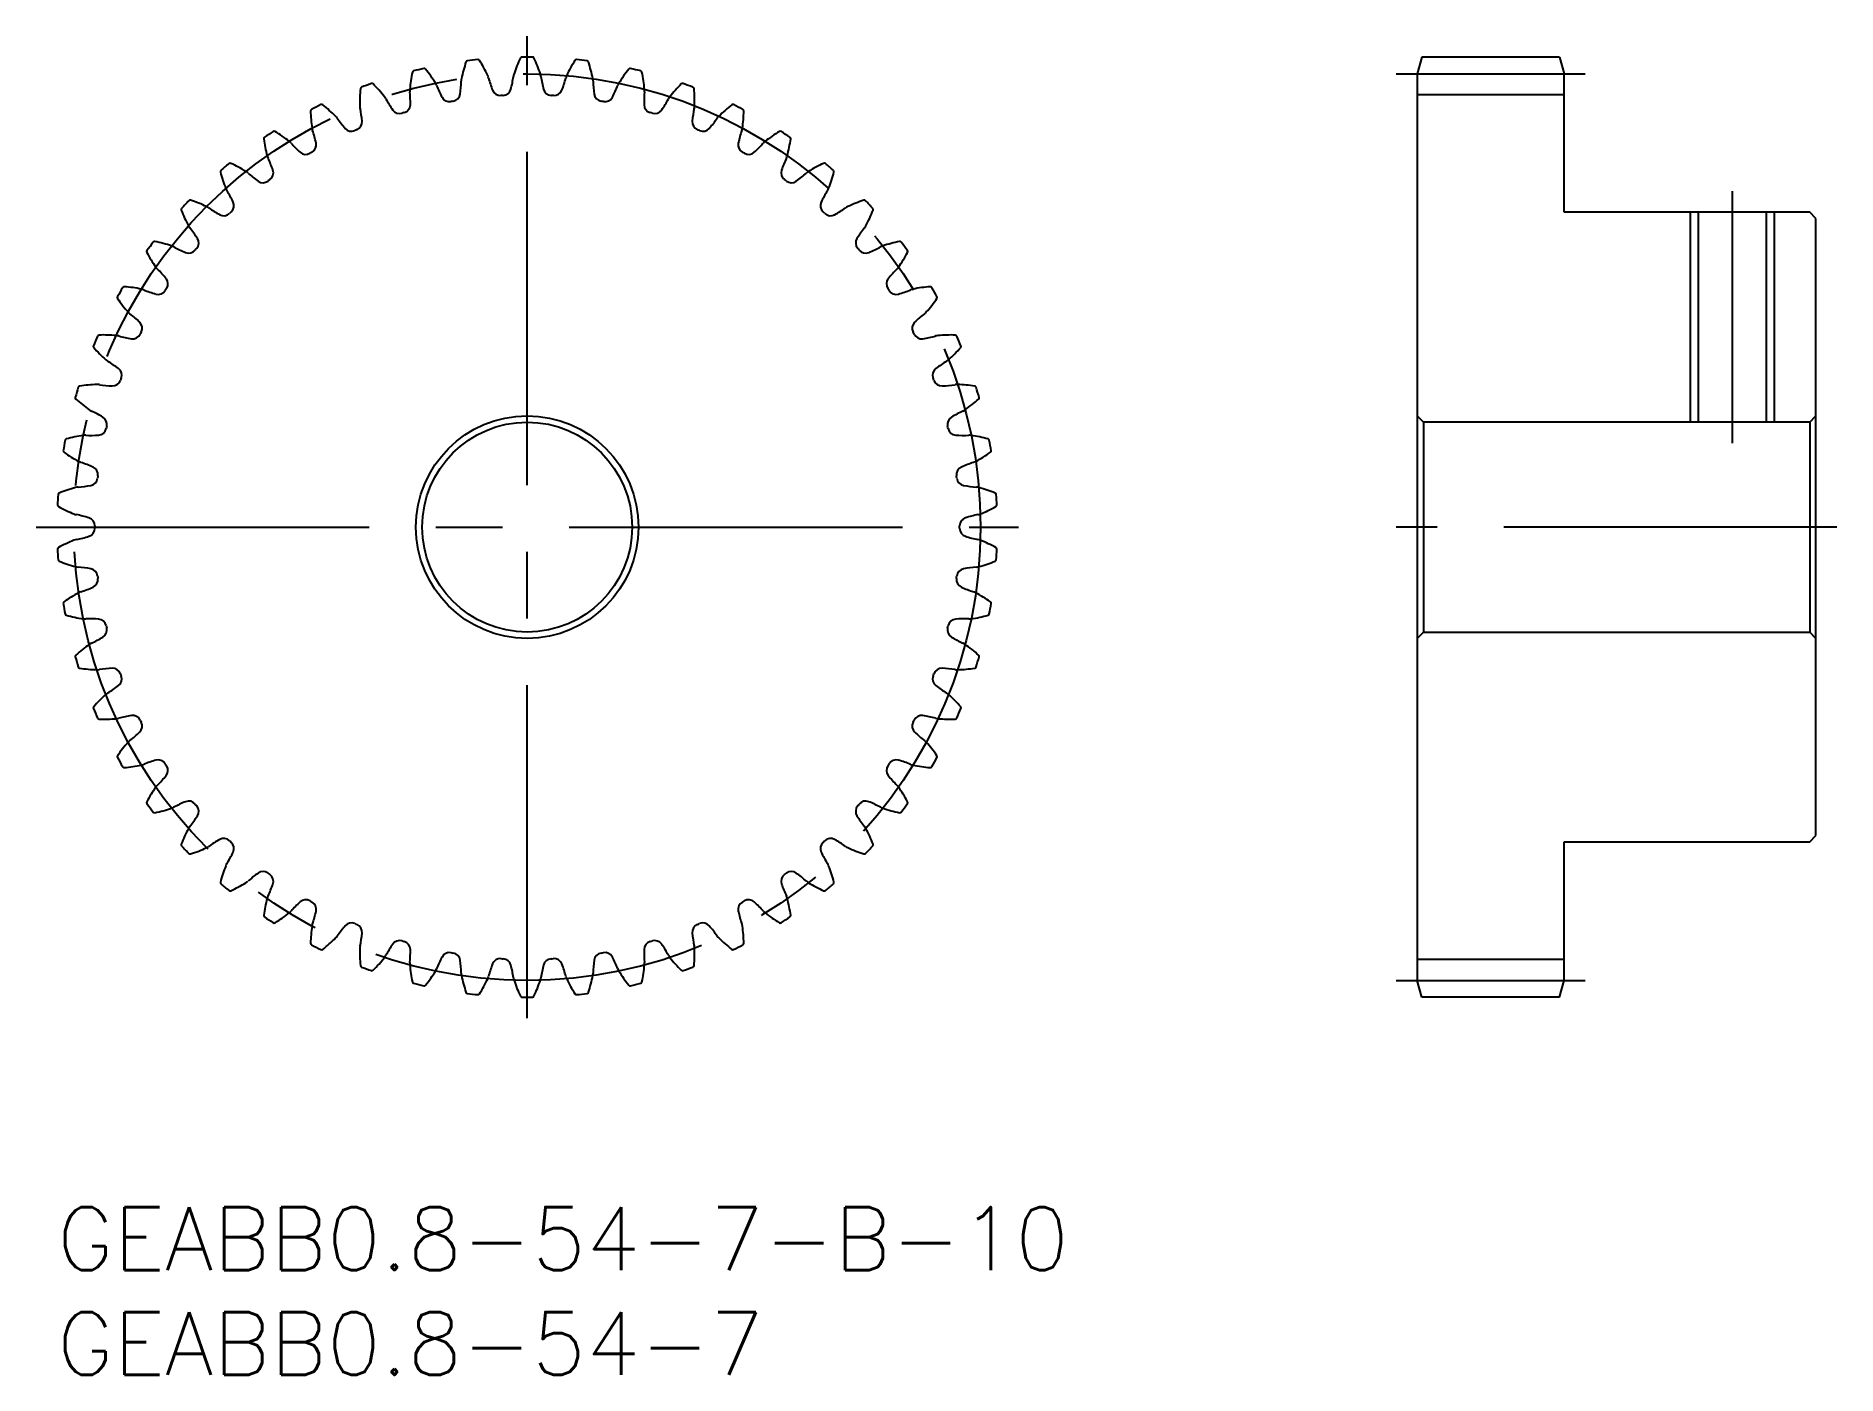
# Model space of a CAD drawing. Extents: x -1 to 84.8, y -8 to 55.8.
import ezdxf

# ---------------------------------------------------------------- set-up
doc = ezdxf.new("R2010")
doc.units = 0
doc.header["$LTSCALE"] = 0.5
doc.linetypes.add('CENTER', pattern=[50.8, 31.75, -6.35, 6.35, -6.35])
for name, color, linetype in [('MSM_CENTER', 1, 'CENTER'), ('MSM_CONTINUOUS', 7, 'CONTINUOUS'), ('MSM_NARROW', 5, 'CONTINUOUS'), ('MSM_PART_NUMBER', 7, 'CONTINUOUS')]:
    doc.layers.add(name, color=color, linetype=linetype)
doc.styles.get("Standard").update_dxf_attribs({"font": 'txt.shx', "height": 3, "bigfont": 'bigfont.shx'})

# ---------------------------------------------------------------- blocks, each defined once
blk = doc.blocks.new('*U2')
at = {"layer": 'MSM_PART_NUMBER'}
blk.add_text('GEABB0.8-54-7-B-10', height=3, dxfattribs=at).set_placement((0, -3))
blk = doc.blocks.new('*U3')
at = {"layer": 'MSM_PART_NUMBER'}
blk.add_text('GEABB0.8-54-7', height=3, dxfattribs=at).set_placement((0, -8))

msp = doc.modelspace()

# ---------------------------------------------------------------- linework, layer by layer
at = {"layer": 'MSM_CENTER'}
for p, q in [((22.4, 9), (22.4, 55.8)), ((63.8, 54), (72.8, 54)), ((79.8, 48.4), (79.8, 36.4)), ((-1, 32.4), (45.8, 32.4)), ((84.8, 32.4), (63.8, 32.4)), ((63.8, 10.8), (72.8, 10.8))]:
    msp.add_line(p, q, dxfattribs=at)
msp.add_circle((22.4, 32.4), 21.6, dxfattribs=at)
at = {"layer": 'MSM_CONTINUOUS'}
for p, q in [((65.014, 54.8), (64.8, 54)), ((71.586, 54.8), (65.014, 54.8)), ((71.586, 54.8), (71.8, 54)), ((64.8, 54), (64.8, 10.8)), ((71.8, 47.4), (71.8, 54)), ((71.8, 53), (64.8, 53)), ((83.5, 47.4), (71.8, 47.4)), ((78.179, 47.4), (78.179, 37.4)), ((81.421, 47.4), (81.421, 37.4)), ((83.8, 47.1), (83.5, 47.4)), ((83.8, 17.7), (83.8, 47.1)), ((64.8, 37.7), (65.1, 37.4)), ((65.1, 37.4), (65.1, 27.4)), ((83.5, 37.4), (65.1, 37.4)), ((83.5, 37.4), (83.8, 37.7)), ((83.5, 37.4), (83.5, 27.4)), ((65.1, 27.4), (64.8, 27.1)), ((65.1, 27.4), (83.5, 27.4)), ((83.8, 27.1), (83.5, 27.4)), ((71.8, 10.8), (71.8, 17.4)), ((71.8, 17.4), (83.5, 17.4)), ((83.5, 17.4), (83.8, 17.7)), ((71.8, 11.8), (64.8, 11.8)), ((65.014, 10), (64.8, 10.8)), ((71.586, 10), (71.8, 10.8)), ((71.586, 10), (65.014, 10))]:
    msp.add_line(p, q, dxfattribs=at)
for radius in [5.3, 5]:
    msp.add_circle((22.4, 32.4), radius, dxfattribs=at)
for centre, radius, start, end in [((23.534, 52.676), 6.75, 168.02927, 175), ((17.009, 54.059), 0.08, 103.97734, 168.0293), ((22.4, 32.4), 22.4, 102.68933, 103.97734), ((17.497, 54.175), 0.08, 38.6374, 102.68932), ((12.287, 50.01), 6.75, 31.66667, 38.6374), ((25.88, 52.407), 6.75, 161.3626, 168.33333), ((19.56, 54.539), 0.08, 97.31067, 161.36264), ((22.4, 32.4), 22.4, 96.02266, 97.31067), ((20.058, 54.597), 0.08, 31.97082, 96.02268), ((14.4, 51.065), 6.75, 25, 31.97074), ((28.179, 51.868), 6.75, 154.69593, 161.66667), ((22.149, 54.719), 0.08, 90.644, 154.69597), ((22.4, 32.4), 22.4, 89.356, 90.644), ((22.651, 54.719), 0.08, 25.30407, 89.35599), ((16.621, 51.868), 6.75, 18.33333, 25.30407), ((30.4, 51.065), 6.75, 148.02927, 155), ((24.742, 54.597), 0.08, 83.97734, 148.02932), ((22.4, 32.4), 22.4, 82.68933, 83.97734), ((25.24, 54.539), 0.08, 18.6374, 82.68927), ((18.92, 52.407), 6.75, 11.66667, 18.6374), ((32.513, 50.01), 6.75, 141.3626, 148.33333), ((27.303, 54.175), 0.08, 77.31067, 141.36265), ((22.4, 32.4), 22.4, 76.02266, 77.31067), ((27.791, 54.059), 0.08, 11.97073, 76.02261), ((21.266, 52.676), 6.75, 5, 11.97073), ((21.172, 52.67), 6.75, 174.69593, 181.66667), ((14.531, 53.287), 0.08, 110.644, 174.69597), ((22.4, 32.4), 22.4, 109.356, 110.644), ((15.002, 53.458), 0.08, 45.30407, 109.35599), ((10.311, 48.717), 6.75, 38.33333, 45.30407), ((17.469, 53.206), 0.662, 175, 185.4486), ((17.469, 53.206), 0.662, 21.21807, 31.66667), ((23.117, 55.406), 5.4, 201.28522, 207.84349), ((13.857, 53.773), 5.4, 352.15651, 358.71478), ((19.918, 53.638), 0.662, 168.33333, 178.78193), ((19.918, 53.638), 0.662, 14.5514, 25), ((25.783, 55.167), 5.4, 194.61855, 201.17683), ((21.121, 53.361), 0.4, 201.17683, 273.4916), ((21.237, 53.368), 0.4, 273.17506, 345.48984), ((16.396, 54.621), 5.4, 345.48984, 352.04811), ((22.4, 53.783), 0.662, 161.66667, 172.11527), ((22.4, 53.783), 0.662, 7.88473, 18.33333), ((28.404, 54.621), 5.4, 187.95189, 194.51016), ((23.563, 53.368), 0.4, 194.51016, 266.82494), ((23.679, 53.361), 0.4, 266.5084, 338.82317), ((19.017, 55.167), 5.4, 338.82317, 345.38145), ((24.882, 53.638), 0.662, 155, 165.4486), ((24.882, 53.638), 0.662, 1.21807, 11.66668), ((30.943, 53.773), 5.4, 181.28522, 187.84349), ((21.683, 55.406), 5.4, 332.15651, 338.71478), ((27.331, 53.206), 0.662, 148.33333, 158.78193), ((27.331, 53.206), 0.662, 354.5514, 5.00001), ((34.489, 48.717), 6.75, 134.69593, 141.66667), ((29.798, 53.458), 0.08, 70.644, 134.69598), ((22.4, 32.4), 22.4, 69.356, 70.644), ((30.269, 53.287), 0.08, 5.30398, 69.35594), ((23.628, 52.67), 6.75, 358.33333, 5.30407), ((22.4, 32.4), 22.4, 116.02266, 117.31067), ((12.608, 52.457), 0.08, 51.97073, 116.02265), ((8.498, 47.203), 6.75, 45, 51.97073), ((15.087, 52.493), 0.662, 181.66667, 192.11527), ((9.159, 51.227), 5.4, 5.48984, 12.04811), ((15.087, 52.493), 0.662, 27.88473, 38.33333), ((20.442, 55.334), 5.4, 207.95189, 214.51016), ((16.433, 52.534), 0.4, 286.5084, 358.82317), ((11.434, 52.637), 5.4, 358.82317, 5.38145), ((18.696, 53.071), 0.4, 207.84349, 280.15827), ((22.4, 32.4), 20.6, 99.84173, 100.15827), ((18.811, 53.091), 0.4, 279.84173, 352.15651), ((22.4, 32.4), 20.6, 93.17506, 93.4916), ((22.4, 32.4), 20.6, 86.5084, 86.82494), ((25.989, 53.091), 0.4, 187.84349, 260.15827), ((22.4, 32.4), 20.6, 79.84173, 80.15827), ((26.104, 53.071), 0.4, 259.84173, 332.15651), ((33.366, 52.637), 5.4, 174.61855, 181.17683), ((28.367, 52.534), 0.4, 181.17683, 253.4916), ((24.358, 55.334), 5.4, 325.48984, 332.04811), ((29.713, 52.493), 0.662, 141.66667, 152.11527), ((35.641, 51.227), 5.4, 167.95189, 174.51016), ((29.713, 52.493), 0.662, 347.88473, 358.33335), ((36.302, 47.203), 6.75, 128.02927, 135), ((32.192, 52.457), 0.08, 63.97734, 128.02932), ((22.4, 32.4), 22.4, 62.68933, 63.97734), ((12.159, 52.232), 0.08, 117.31067, 181.36264), ((18.827, 52.391), 6.75, 181.3626, 188.33333), ((12.803, 51.508), 0.662, 34.5514, 44.99999), ((17.792, 54.951), 5.4, 214.61855, 221.17683), ((14.136, 51.705), 0.4, 293.17506, 5.48984), ((16.322, 52.501), 0.4, 214.51016, 286.82494), ((22.4, 32.4), 20.6, 106.5084, 106.82494), ((22.4, 32.4), 20.6, 73.17506, 73.4916), ((28.478, 52.501), 0.4, 253.17506, 325.48984), ((30.664, 51.705), 0.4, 174.51016, 246.82494), ((27.008, 54.951), 5.4, 318.82317, 325.38145), ((31.997, 51.508), 0.662, 135, 145.4486), ((25.973, 52.391), 6.75, 351.66667, 358.6374), ((32.641, 52.232), 0.08, 358.6374, 62.68927), ((9.926, 50.909), 0.08, 123.97734, 188.02931), ((16.531, 51.841), 6.75, 188.02927, 195), ((22.4, 32.4), 22.4, 122.68933, 123.97734), ((10.345, 51.185), 0.08, 58.6374, 122.68932), ((6.874, 45.489), 6.75, 51.66667, 58.6374), ((10.65, 50.265), 0.662, 41.21807, 51.66666), ((15.206, 54.264), 5.4, 221.28522, 227.84349), ((12.803, 51.508), 0.662, 188.33333, 198.78193), ((11.95, 50.615), 0.4, 299.84173, 12.15651), ((7.062, 49.563), 5.4, 12.15651, 18.71478), ((14.029, 51.659), 0.4, 221.17683, 293.4916), ((22.4, 32.4), 20.6, 113.17506, 113.4916), ((22.4, 32.4), 20.6, 66.5084, 66.82494), ((30.771, 51.659), 0.4, 246.5084, 318.82317), ((32.85, 50.615), 0.4, 167.84349, 240.15827), ((37.738, 49.563), 5.4, 161.28522, 167.84349), ((31.997, 51.508), 0.662, 341.21807, 351.66668), ((29.594, 54.264), 5.4, 312.15651, 318.71478), ((34.15, 50.265), 0.662, 128.33333, 138.78193), ((37.926, 45.489), 6.75, 121.3626, 128.33333), ((34.455, 51.185), 0.08, 57.31067, 121.36265), ((22.4, 32.4), 22.4, 56.02266, 57.31067), ((28.269, 51.841), 6.75, 345, 351.97073), ((34.874, 50.909), 0.08, 351.97073, 56.02261), ((10.65, 50.265), 0.662, 195, 205.4486), ((5.174, 47.666), 5.4, 18.82317, 25.38145), ((11.85, 50.557), 0.4, 227.84349, 300.15827), ((22.4, 32.4), 20.6, 119.84173, 120.15827), ((22.4, 32.4), 20.6, 59.84173, 60.15827), ((32.95, 50.557), 0.4, 239.84173, 312.15651), ((39.626, 47.666), 5.4, 154.61855, 161.17683), ((34.15, 50.265), 0.662, 334.5514, 345.00001), ((7.862, 49.336), 0.08, 130.644, 194.69597), ((14.314, 51.028), 6.75, 194.69593, 201.66667), ((22.4, 32.4), 22.4, 129.356, 130.644), ((8.246, 49.658), 0.08, 65.30407, 129.35599), ((5.459, 43.598), 6.75, 58.33333, 65.30407), ((8.655, 48.78), 0.662, 47.88473, 58.33333), ((12.716, 53.281), 5.4, 227.95189, 234.51016), ((22.4, 32.4), 20.6, 126.5084, 126.82494), ((9.906, 49.279), 0.4, 306.5084, 18.82317), ((34.894, 49.279), 0.4, 161.17683, 233.4916), ((22.4, 32.4), 20.6, 53.17506, 53.4916), ((32.084, 53.281), 5.4, 305.48984, 312.04811), ((36.145, 48.78), 0.662, 121.66667, 132.11527), ((39.341, 43.598), 6.75, 114.69593, 121.66667), ((36.554, 49.658), 0.08, 50.644, 114.69598), ((22.4, 32.4), 22.4, 49.356, 50.644), ((30.486, 51.028), 6.75, 338.33333, 345.30407), ((36.938, 49.336), 0.08, 345.30407, 49.35594), ((8.655, 48.78), 0.662, 201.66666, 212.11527), ((3.518, 45.563), 5.4, 25.48984, 32.04811), ((9.813, 49.21), 0.4, 234.51016, 306.82494), ((34.987, 49.21), 0.4, 233.17506, 305.48984), ((41.282, 45.563), 5.4, 147.95189, 154.51016), ((36.145, 48.78), 0.662, 327.88473, 338.33335), ((5.994, 47.533), 0.08, 137.31067, 201.36264), ((12.206, 49.963), 6.75, 201.3626, 208.33333), ((22.4, 32.4), 22.4, 136.02266, 137.31067), ((6.338, 47.898), 0.08, 71.97073, 136.02265), ((4.274, 41.556), 6.75, 65, 71.97073), ((6.847, 47.074), 0.662, 54.5514, 64.99999), ((10.357, 52.016), 5.4, 234.61855, 241.17683), ((7.947, 47.635), 0.4, 241.17683, 313.4916), ((22.4, 32.4), 20.6, 133.17506, 133.4916), ((8.031, 47.715), 0.4, 313.17506, 25.48984), ((36.769, 47.715), 0.4, 154.51016, 226.82494), ((22.4, 32.4), 20.6, 46.5084, 46.82494), ((36.853, 47.635), 0.4, 226.5084, 298.82317), ((34.443, 52.016), 5.4, 298.82317, 305.38145), ((37.953, 47.074), 0.662, 115, 125.4486), ((40.526, 41.556), 6.75, 108.02927, 115), ((38.462, 47.898), 0.08, 43.97734, 108.02932), ((22.4, 32.4), 22.4, 42.68933, 43.97734), ((32.594, 49.963), 6.75, 331.66667, 338.6374), ((38.806, 47.533), 0.08, 338.6374, 42.68928), ((6.847, 47.074), 0.662, 208.33333, 218.78193), ((2.117, 43.282), 5.4, 32.15651, 38.71478), ((42.683, 43.282), 5.4, 141.28522, 147.84349), ((37.953, 47.074), 0.662, 321.21807, 331.66668), ((4.348, 45.527), 0.08, 143.97734, 208.02931), ((10.236, 48.661), 6.75, 208.02927, 215), ((22.4, 32.4), 22.4, 142.68933, 143.97734), ((4.648, 45.929), 0.08, 78.6374, 142.68931), ((3.333, 39.39), 6.75, 71.66667, 78.6374), ((5.248, 45.169), 0.662, 61.21807, 71.66666), ((8.162, 50.485), 5.4, 241.28522, 247.84349), ((6.276, 45.854), 0.4, 247.84349, 320.15827), ((22.4, 32.4), 20.6, 139.84173, 140.15827), ((6.35, 45.943), 0.4, 319.84173, 32.15651), ((38.45, 45.943), 0.4, 147.84349, 220.15827), ((22.4, 32.4), 20.6, 39.84173, 40.15827), ((38.524, 45.854), 0.4, 219.84173, 292.15651), ((36.638, 50.485), 5.4, 292.15651, 298.71478), ((39.552, 45.169), 0.662, 108.33333, 118.78193), ((41.467, 39.39), 6.75, 101.3626, 108.33333), ((34.564, 48.661), 6.75, 325, 331.97073), ((40.152, 45.929), 0.08, 37.31067, 101.36265), ((22.4, 32.4), 22.4, 36.02266, 37.31067), ((40.452, 45.527), 0.08, 331.97065, 36.02261), ((5.248, 45.169), 0.662, 214.99999, 225.4486), ((0.991, 40.854), 5.4, 38.82317, 45.38145), ((43.809, 40.854), 5.4, 134.61855, 141.17683), ((39.552, 45.169), 0.662, 314.5514, 325.00001), ((22.4, 32.4), 22.4, 149.356, 150.644), ((3.197, 43.777), 0.08, 85.30407, 149.35597), ((2.651, 37.129), 6.75, 78.33333, 85.30407), ((22.4, 32.4), 20.6, 146.5084, 146.82494), ((4.887, 43.988), 0.4, 326.5084, 38.82317), ((39.913, 43.988), 0.4, 141.17683, 213.4916), ((22.4, 32.4), 20.6, 33.17506, 33.4916), ((42.149, 37.129), 6.75, 94.69593, 101.66667), ((41.603, 43.777), 0.08, 30.644, 94.69598), ((22.4, 32.4), 22.4, 29.356, 30.644), ((2.946, 43.342), 0.08, 150.644, 214.69597), ((8.43, 47.139), 6.75, 214.69593, 221.66667), ((3.882, 43.091), 0.662, 67.88473, 78.33333), ((6.158, 48.71), 5.4, 247.95189, 254.51016), ((4.823, 43.891), 0.4, 254.51016, 326.82494), ((39.977, 43.891), 0.4, 213.17506, 285.48984), ((38.642, 48.71), 5.4, 285.48984, 292.04811), ((40.918, 43.091), 0.662, 101.66667, 112.11527), ((36.37, 47.139), 6.75, 318.33333, 325.30407), ((41.854, 43.342), 0.08, 325.30407, 29.35594), ((3.882, 43.091), 0.662, 221.66667, 232.11527), ((0.155, 38.311), 5.4, 45.48984, 52.04811), ((3.66, 41.877), 0.4, 333.17506, 45.48984), ((41.14, 41.877), 0.4, 134.51016, 206.82494), ((44.645, 38.311), 5.4, 127.95189, 134.51016), ((40.918, 43.091), 0.662, 307.88473, 318.33335), ((22.4, 32.4), 22.4, 156.02266, 157.31067), ((2.006, 41.47), 0.08, 91.97073, 156.02264), ((2.235, 34.804), 6.75, 85, 91.97073), ((2.766, 40.869), 0.662, 74.5514, 84.99999), ((4.375, 46.714), 5.4, 254.61855, 261.17683), ((3.608, 41.773), 0.4, 261.17683, 333.4916), ((22.4, 32.4), 20.6, 153.17506, 153.4916), ((22.4, 32.4), 20.6, 26.5084, 26.82494), ((41.192, 41.773), 0.4, 206.5084, 278.82317), ((40.425, 46.714), 5.4, 278.82317, 285.38145), ((42.034, 40.869), 0.662, 95, 105.4486), ((42.565, 34.804), 6.75, 88.02927, 95), ((42.794, 41.47), 0.08, 23.97734, 88.02932), ((22.4, 32.4), 22.4, 22.68933, 23.97734), ((1.807, 41.01), 0.08, 157.31067, 221.36264), ((6.813, 45.417), 6.75, 221.3626, 228.33333), ((2.766, 40.869), 0.662, 228.33333, 238.78193), ((42.034, 40.869), 0.662, 301.21807, 311.66668), ((37.987, 45.417), 6.75, 311.66667, 318.6374), ((42.993, 41.01), 0.08, 318.6374, 22.68928), ((-0.381, 35.688), 5.4, 52.15651, 58.71478), ((2.686, 39.637), 0.4, 339.84173, 52.15651), ((22.4, 32.4), 20.6, 159.84173, 160.15827), ((42.114, 39.637), 0.4, 127.84349, 200.15827), ((22.4, 32.4), 20.6, 19.84173, 20.15827), ((45.181, 35.688), 5.4, 121.28522, 127.84349), ((22.4, 32.4), 22.4, 162.68933, 163.97734), ((1.091, 39.041), 0.08, 98.6374, 162.68931), ((2.093, 32.447), 6.75, 91.66667, 98.6374), ((1.916, 38.533), 0.662, 81.21807, 91.66666), ((2.835, 44.524), 5.4, 261.28522, 267.84349), ((2.647, 39.528), 0.4, 267.84349, 340.15827), ((42.153, 39.528), 0.4, 199.84173, 272.15651), ((41.965, 44.524), 5.4, 272.15651, 278.71478), ((42.884, 38.533), 0.662, 88.33333, 98.78193), ((42.707, 32.447), 6.75, 81.3626, 88.33333), ((43.709, 39.041), 0.08, 17.31067, 81.36265), ((22.4, 32.4), 22.4, 16.02266, 17.31067), ((0.947, 38.561), 0.08, 163.97734, 228.02931), ((5.408, 43.52), 6.75, 228.02927, 235), ((1.916, 38.533), 0.662, 235, 245.4486), ((-0.609, 33.021), 5.4, 58.82317, 65.38145), ((45.409, 33.021), 5.4, 114.61855, 121.17683), ((42.884, 38.533), 0.662, 294.5514, 305.00001), ((39.392, 43.52), 6.75, 305, 311.97073), ((43.853, 38.561), 0.08, 311.97073, 16.02261), ((1.953, 37.186), 0.4, 274.51016, 346.82494), ((1.98, 37.299), 0.4, 346.5084, 58.82317), ((22.4, 32.4), 20.6, 166.5084, 166.82494), ((42.82, 37.299), 0.4, 121.17683, 193.4916), ((22.4, 32.4), 20.6, 13.17506, 13.4916), ((42.847, 37.186), 0.4, 193.17506, 265.48984), ((0.377, 36.029), 0.08, 170.644, 234.69597), ((22.4, 32.4), 22.4, 169.356, 170.644), ((0.464, 36.523), 0.08, 105.30407, 169.35598), ((2.225, 30.089), 6.75, 98.33333, 105.30407), ((1.342, 36.113), 0.662, 87.88473, 98.33333), ((1.56, 42.171), 5.4, 267.95189, 274.51016), ((43.24, 42.171), 5.4, 265.48984, 272.04811), ((43.458, 36.113), 0.662, 81.66666, 92.11527), ((42.575, 30.089), 6.75, 74.69593, 81.66667), ((44.336, 36.523), 0.08, 10.644, 74.69598), ((22.4, 32.4), 22.4, 9.356, 10.644), ((44.423, 36.029), 0.08, 305.30398, 9.35595), ((4.232, 41.472), 6.75, 234.69593, 241.66667), ((1.342, 36.113), 0.662, 241.66666, 252.11527), ((-0.525, 30.346), 5.4, 65.48984, 72.04811), ((1.549, 34.896), 0.4, 353.17506, 65.48984), ((43.251, 34.896), 0.4, 114.51016, 186.82494), ((45.325, 30.346), 5.4, 107.95189, 114.51016), ((43.458, 36.113), 0.662, 287.88473, 298.33335), ((40.568, 41.472), 6.75, 298.33333, 305.30407), ((0.566, 39.685), 5.4, 274.61855, 281.17683), ((1.535, 34.78), 0.4, 281.17683, 353.4916), ((22.4, 32.4), 20.6, 173.17506, 173.4916), ((22.4, 32.4), 20.6, 6.5084, 6.82494), ((43.265, 34.78), 0.4, 186.5084, 258.82317), ((44.234, 39.685), 5.4, 258.82317, 265.38145), ((22.4, 32.4), 22.4, 176.02266, 177.31067), ((0.134, 33.948), 0.08, 111.97073, 176.02265), ((2.629, 27.763), 6.75, 105, 111.97073), ((1.053, 33.643), 0.662, 94.5514, 104.99999), ((43.747, 33.643), 0.662, 75, 85.4486), ((42.171, 27.763), 6.75, 68.02927, 75), ((44.666, 33.948), 0.08, 3.97734, 68.02932), ((22.4, 32.4), 22.4, 2.68933, 3.97734), ((0.105, 33.447), 0.08, 177.31067, 241.36264), ((3.301, 39.301), 6.75, 241.3626, 248.33333), ((1.053, 33.643), 0.662, 248.33333, 258.78193), ((-0.132, 27.699), 5.4, 72.15651, 78.71478), ((1.4, 32.458), 0.4, 359.84173, 72.15651), ((43.4, 32.458), 0.4, 107.84349, 180.15827), ((44.932, 27.699), 5.4, 101.28522, 107.84349), ((43.747, 33.643), 0.662, 281.21807, 291.66668), ((41.499, 39.301), 6.75, 291.66667, 298.6374), ((44.695, 33.447), 0.08, 298.6374, 2.68928), ((3.301, 25.499), 6.75, 111.66667, 118.6374), ((1.053, 31.157), 0.662, 101.21807, 111.66666), ((-0.132, 37.101), 5.4, 281.28522, 287.84349), ((1.4, 32.342), 0.4, 287.84349, 0.15827), ((22.4, 32.4), 20.6, 179.84173, 180.15827), ((22.4, 32.4), 20.6, 359.84173, 0.15827), ((43.4, 32.342), 0.4, 179.84173, 252.15651), ((44.932, 37.101), 5.4, 252.15651, 258.71478), ((43.747, 31.157), 0.662, 68.33333, 78.78193), ((41.499, 25.499), 6.75, 61.3626, 68.33333), ((0.105, 31.353), 0.08, 118.6374, 182.68931), ((22.4, 32.4), 22.4, 182.68933, 183.97734), ((44.695, 31.353), 0.08, 357.31067, 61.36265), ((22.4, 32.4), 22.4, 356.02266, 357.31067), ((0.134, 30.852), 0.08, 183.97734, 248.02931), ((2.629, 37.037), 6.75, 248.02927, 255), ((1.053, 31.157), 0.662, 254.99999, 265.4486), ((0.566, 25.115), 5.4, 78.82317, 85.38145), ((1.535, 30.02), 0.4, 6.5084, 78.82317), ((22.4, 32.4), 20.6, 186.5084, 186.82494), ((22.4, 32.4), 20.6, 353.17506, 353.4916), ((43.265, 30.02), 0.4, 101.17683, 173.4916), ((44.234, 25.115), 5.4, 94.61855, 101.17683), ((43.747, 31.157), 0.662, 274.5514, 285.00001), ((42.171, 37.037), 6.75, 285, 291.97073), ((44.666, 30.852), 0.08, 291.97073, 356.02262), ((4.232, 23.328), 6.75, 118.33333, 125.30407), ((1.342, 28.687), 0.662, 107.88473, 118.33333), ((-0.525, 34.454), 5.4, 287.95189, 294.51016), ((1.549, 29.904), 0.4, 294.51016, 6.82494), ((43.251, 29.904), 0.4, 173.17506, 245.48984), ((45.325, 34.454), 5.4, 245.48984, 252.04811), ((43.458, 28.687), 0.662, 61.66667, 72.11527), ((40.568, 23.328), 6.75, 54.69593, 61.66667), ((0.377, 28.771), 0.08, 125.30407, 189.35597), ((22.4, 32.4), 22.4, 189.356, 190.644), ((22.4, 32.4), 22.4, 349.356, 350.644), ((44.423, 28.771), 0.08, 350.644, 54.69598), ((0.464, 28.277), 0.08, 190.644, 254.69598), ((2.225, 34.711), 6.75, 254.69593, 261.66667), ((1.342, 28.687), 0.662, 261.66667, 272.11527), ((1.56, 22.629), 5.4, 85.48984, 92.04811), ((1.953, 27.614), 0.4, 13.17506, 85.48984), ((1.98, 27.501), 0.4, 301.17683, 13.4916), ((22.4, 32.4), 20.6, 193.17506, 193.4916), ((42.82, 27.501), 0.4, 166.5084, 238.82317), ((22.4, 32.4), 20.6, 346.5084, 346.82494), ((42.847, 27.614), 0.4, 94.51016, 166.82494), ((43.24, 22.629), 5.4, 87.95189, 94.51016), ((43.458, 28.687), 0.662, 267.88473, 278.33335), ((42.575, 34.711), 6.75, 278.33333, 285.30407), ((44.336, 28.277), 0.08, 285.30398, 349.35595), ((5.408, 21.28), 6.75, 125, 131.97073), ((1.916, 26.267), 0.662, 114.5514, 124.99999), ((-0.609, 31.779), 5.4, 294.61855, 301.17683), ((45.409, 31.779), 5.4, 238.82317, 245.38145), ((42.884, 26.267), 0.662, 54.99999, 65.4486), ((39.392, 21.28), 6.75, 48.02927, 55), ((0.947, 26.239), 0.08, 131.97073, 196.02263), ((22.4, 32.4), 22.4, 196.02266, 197.31067), ((22.4, 32.4), 22.4, 342.68933, 343.97734), ((43.853, 26.239), 0.08, 343.97734, 48.02932), ((1.091, 25.759), 0.08, 197.31067, 261.36264), ((2.093, 32.353), 6.75, 261.3626, 268.33333), ((1.916, 26.267), 0.662, 268.33332, 278.78193), ((2.835, 20.276), 5.4, 92.15651, 98.71478), ((2.647, 25.272), 0.4, 19.84173, 92.15651), ((2.686, 25.163), 0.4, 307.84349, 20.15827), ((22.4, 32.4), 20.6, 199.84173, 200.15827), ((42.114, 25.163), 0.4, 159.84173, 232.15651), ((22.4, 32.4), 20.6, 339.84173, 340.15827), ((42.153, 25.272), 0.4, 87.84349, 160.15827), ((41.965, 20.276), 5.4, 81.28522, 87.84349), ((42.884, 26.267), 0.662, 261.21807, 271.66668), ((42.707, 32.353), 6.75, 271.66667, 278.6374), ((43.709, 25.759), 0.08, 278.63732, 342.68929), ((6.813, 19.383), 6.75, 131.66667, 138.6374), ((2.766, 23.931), 0.662, 121.21807, 131.66667), ((-0.381, 29.112), 5.4, 301.28522, 307.84349), ((45.181, 29.112), 5.4, 232.15651, 238.71478), ((42.034, 23.931), 0.662, 48.33332, 58.78193), ((37.987, 19.383), 6.75, 41.3626, 48.33333), ((1.807, 23.79), 0.08, 138.6374, 202.6893), ((22.4, 32.4), 22.4, 202.68933, 203.97734), ((2.006, 23.33), 0.08, 203.97734, 268.02931), ((2.235, 29.996), 6.75, 268.02927, 275), ((2.766, 23.931), 0.662, 275, 285.4486), ((4.375, 18.086), 5.4, 98.82317, 105.38145), ((3.608, 23.027), 0.4, 26.5084, 98.82317), ((22.4, 32.4), 20.6, 206.5084, 206.82494), ((22.4, 32.4), 20.6, 333.17506, 333.4916), ((41.192, 23.027), 0.4, 81.17683, 153.4916), ((40.425, 18.086), 5.4, 74.61855, 81.17683), ((42.034, 23.931), 0.662, 254.5514, 265.00001), ((42.565, 29.996), 6.75, 265, 271.97073), ((42.794, 23.33), 0.08, 271.97073, 336.02262), ((22.4, 32.4), 22.4, 336.02266, 337.31067), ((42.993, 23.79), 0.08, 337.31067, 41.36265), ((0.155, 26.489), 5.4, 307.95189, 314.51016), ((3.66, 22.923), 0.4, 314.51016, 26.82494), ((41.14, 22.923), 0.4, 153.17506, 225.48984), ((44.645, 26.489), 5.4, 225.48984, 232.04811), ((2.946, 21.458), 0.08, 145.30407, 209.35603), ((8.43, 17.661), 6.75, 138.33333, 145.30407), ((3.882, 21.709), 0.662, 127.88473, 138.33334), ((40.918, 21.709), 0.662, 41.66666, 52.11527), ((36.37, 17.661), 6.75, 34.69593, 41.66667), ((41.854, 21.458), 0.08, 330.644, 34.69598), ((22.4, 32.4), 22.4, 209.356, 210.644), ((3.197, 21.023), 0.08, 210.644, 274.69598), ((2.651, 27.671), 6.75, 274.69593, 281.66667), ((3.882, 21.709), 0.662, 281.66667, 292.11527), ((6.158, 16.09), 5.4, 105.48984, 112.04811), ((4.823, 20.909), 0.4, 33.17506, 105.48984), ((22.4, 32.4), 20.6, 213.17506, 213.4916), ((4.887, 20.812), 0.4, 321.17683, 33.4916), ((39.913, 20.812), 0.4, 146.5084, 218.82317), ((22.4, 32.4), 20.6, 326.5084, 326.82494), ((39.977, 20.909), 0.4, 74.51016, 146.82494), ((38.642, 16.09), 5.4, 67.95189, 74.51016), ((40.918, 21.709), 0.662, 247.88473, 258.33335), ((42.149, 27.671), 6.75, 258.33333, 265.30407), ((41.603, 21.023), 0.08, 265.30407, 329.35595), ((22.4, 32.4), 22.4, 329.356, 330.644), ((10.236, 16.139), 6.75, 145, 151.97073), ((5.248, 19.631), 0.662, 134.5514, 145.00001), ((0.991, 23.946), 5.4, 314.61855, 321.17683), ((43.809, 23.946), 5.4, 218.82317, 225.38145), ((39.552, 19.631), 0.662, 34.99999, 45.4486), ((34.564, 16.139), 6.75, 28.02927, 35), ((4.348, 19.273), 0.08, 151.97073, 216.0227), ((22.4, 32.4), 22.4, 216.02267, 217.31067), ((3.333, 25.41), 6.75, 281.3626, 288.33333), ((5.248, 19.631), 0.662, 288.33333, 298.78193), ((8.162, 14.315), 5.4, 112.15651, 118.71478), ((6.276, 18.946), 0.4, 39.84173, 112.15651), ((22.4, 32.4), 20.6, 219.84173, 220.15827), ((6.35, 18.857), 0.4, 327.84349, 40.15827), ((38.45, 18.857), 0.4, 139.84173, 212.15651), ((22.4, 32.4), 20.6, 319.84173, 320.15827), ((38.524, 18.946), 0.4, 67.84349, 140.15827), ((36.638, 14.315), 5.4, 61.28522, 67.84349), ((39.552, 19.631), 0.662, 241.21807, 251.66668), ((41.467, 25.41), 6.75, 251.66667, 258.6374), ((22.4, 32.4), 22.4, 322.68933, 323.97734), ((40.452, 19.273), 0.08, 323.97734, 28.02932), ((4.648, 18.871), 0.08, 217.31067, 281.36265), ((12.206, 14.837), 6.75, 151.66667, 158.6374), ((6.847, 17.726), 0.662, 141.21807, 151.66667), ((2.117, 21.518), 5.4, 321.28522, 327.84349), ((42.683, 21.518), 5.4, 212.15651, 218.71478), ((37.953, 17.726), 0.662, 28.33332, 38.78193), ((32.594, 14.837), 6.75, 21.3626, 28.33333), ((40.152, 18.871), 0.08, 258.6374, 322.68929), ((5.994, 17.267), 0.08, 158.6374, 222.6893), ((22.4, 32.4), 22.4, 222.68933, 223.97734), ((6.847, 17.726), 0.662, 294.99999, 305.4486), ((10.357, 12.784), 5.4, 118.82317, 125.38145), ((7.947, 17.165), 0.4, 46.5084, 118.82317), ((22.4, 32.4), 20.6, 226.5084, 226.82494), ((8.031, 17.085), 0.4, 334.51016, 46.82494), ((36.769, 17.085), 0.4, 133.17506, 205.48984), ((22.4, 32.4), 20.6, 313.17506, 313.4916), ((36.853, 17.165), 0.4, 61.17683, 133.4916), ((34.443, 12.784), 5.4, 54.61855, 61.17683), ((37.953, 17.726), 0.662, 234.5514, 245.00001), ((22.4, 32.4), 22.4, 316.02266, 317.31067), ((38.806, 17.267), 0.08, 317.31067, 21.36265), ((6.338, 16.902), 0.08, 223.97734, 288.02932), ((4.274, 23.244), 6.75, 288.02927, 295), ((8.655, 16.02), 0.662, 147.88473, 158.33334), ((3.518, 19.237), 5.4, 327.95189, 334.51016), ((41.282, 19.237), 5.4, 205.48984, 212.04811), ((36.145, 16.02), 0.662, 21.66666, 32.11527), ((40.526, 23.244), 6.75, 245, 251.97073), ((38.462, 16.902), 0.08, 251.97073, 316.02262), ((7.862, 15.464), 0.08, 165.30407, 229.35596), ((14.314, 13.772), 6.75, 158.33333, 165.30407), ((5.459, 21.202), 6.75, 294.69593, 301.66667), ((8.655, 16.02), 0.662, 301.66667, 312.11527), ((12.716, 11.519), 5.4, 125.48984, 132.04811), ((9.813, 15.59), 0.4, 53.17506, 125.48984), ((22.4, 32.4), 20.6, 233.17506, 233.4916), ((9.906, 15.521), 0.4, 341.17683, 53.4916), ((34.894, 15.521), 0.4, 126.5084, 198.82317), ((22.4, 32.4), 20.6, 306.5084, 306.82494), ((34.987, 15.59), 0.4, 54.51016, 126.82494), ((32.084, 11.519), 5.4, 47.95189, 54.51016), ((36.145, 16.02), 0.662, 227.88473, 238.33334), ((39.341, 21.202), 6.75, 238.33333, 245.30407), ((30.486, 13.772), 6.75, 14.69593, 21.66667), ((36.938, 15.464), 0.08, 310.644, 14.69598), ((22.4, 32.4), 22.4, 229.356, 230.644), ((8.246, 15.142), 0.08, 230.644, 294.69598), ((16.531, 12.959), 6.75, 165, 171.97073), ((10.65, 14.535), 0.662, 154.5514, 165.00001), ((5.174, 17.134), 5.4, 334.61855, 341.17683), ((11.85, 14.243), 0.4, 59.84173, 132.15651), ((22.4, 32.4), 20.6, 239.84173, 240.15827), ((22.4, 32.4), 20.6, 299.84173, 300.15827), ((32.95, 14.243), 0.4, 47.84349, 120.15827), ((39.626, 17.134), 5.4, 198.82317, 205.38145), ((34.15, 14.535), 0.662, 14.99999, 25.4486), ((28.269, 12.959), 6.75, 8.02927, 15), ((36.554, 15.142), 0.08, 245.30407, 309.35595), ((22.4, 32.4), 22.4, 309.356, 310.644), ((9.926, 13.891), 0.08, 171.97073, 236.02263), ((22.4, 32.4), 22.4, 236.02266, 237.31067), ((6.874, 19.311), 6.75, 301.3626, 308.33333), ((10.65, 14.535), 0.662, 308.33333, 318.78193), ((15.206, 10.536), 5.4, 132.15651, 138.71478), ((11.95, 14.185), 0.4, 347.84349, 60.15827), ((7.062, 15.237), 5.4, 341.28522, 347.84349), ((32.85, 14.185), 0.4, 119.84173, 192.15651), ((37.738, 15.237), 5.4, 192.15651, 198.71478), ((29.594, 10.536), 5.4, 41.28522, 47.84349), ((34.15, 14.535), 0.662, 221.21807, 231.66668), ((37.926, 19.311), 6.75, 231.66667, 238.6374), ((22.4, 32.4), 22.4, 302.68933, 303.97734), ((34.874, 13.891), 0.08, 303.97734, 8.02932), ((10.345, 13.615), 0.08, 237.31067, 301.36265), ((18.827, 12.409), 6.75, 171.66667, 178.6374), ((12.803, 13.292), 0.662, 161.21807, 171.66668), ((12.803, 13.292), 0.662, 314.99999, 325.4486), ((17.792, 9.849), 5.4, 138.82317, 145.38145), ((14.029, 13.141), 0.4, 66.5084, 138.82317), ((22.4, 32.4), 20.6, 246.5084, 246.82494), ((14.136, 13.095), 0.4, 354.51016, 66.82494), ((9.159, 13.573), 5.4, 347.95189, 354.51016), ((30.664, 13.095), 0.4, 113.17506, 185.48984), ((35.641, 13.573), 5.4, 185.48984, 192.04811), ((22.4, 32.4), 20.6, 293.17506, 293.4916), ((30.771, 13.141), 0.4, 41.17683, 113.4916), ((27.008, 9.849), 5.4, 34.61855, 41.17683), ((31.997, 13.292), 0.662, 214.5514, 225.00001), ((31.997, 13.292), 0.662, 8.33332, 18.78193), ((25.973, 12.409), 6.75, 1.3626, 8.33333), ((34.455, 13.615), 0.08, 238.6374, 302.68929), ((12.159, 12.568), 0.08, 178.6374, 242.6893), ((22.4, 32.4), 22.4, 242.68933, 243.97734), ((12.608, 12.343), 0.08, 243.97734, 308.02931), ((8.498, 17.597), 6.75, 308.02927, 315), ((21.172, 12.13), 6.75, 178.33333, 185.30407), ((15.087, 12.307), 0.662, 167.88473, 178.33334), ((20.442, 9.466), 5.4, 145.48984, 152.04811), ((16.322, 12.299), 0.4, 73.17506, 145.48984), ((22.4, 32.4), 20.6, 253.17506, 253.4916), ((16.433, 12.266), 0.4, 1.17683, 73.4916), ((11.434, 12.163), 5.4, 354.61855, 1.17683), ((18.696, 11.729), 0.4, 79.84173, 152.15651), ((22.4, 32.4), 20.6, 259.84173, 260.15827), ((18.811, 11.709), 0.4, 7.84349, 80.15827), ((25.989, 11.709), 0.4, 99.84173, 172.15651), ((22.4, 32.4), 20.6, 279.84173, 280.15827), ((26.104, 11.729), 0.4, 27.84349, 100.15827), ((33.366, 12.163), 5.4, 178.82317, 185.38145), ((28.367, 12.266), 0.4, 106.5084, 178.82317), ((22.4, 32.4), 20.6, 286.5084, 286.82494), ((28.478, 12.299), 0.4, 34.51016, 106.82494), ((24.358, 9.466), 5.4, 27.95189, 34.51016), ((23.628, 12.13), 6.75, 354.69593, 1.66667), ((29.713, 12.307), 0.662, 1.66666, 12.11527), ((36.302, 17.597), 6.75, 225, 231.97073), ((32.192, 12.343), 0.08, 231.97073, 296.02262), ((22.4, 32.4), 22.4, 296.02266, 297.31067), ((32.641, 12.568), 0.08, 297.31067, 1.36265), ((14.531, 11.513), 0.08, 185.30407, 249.35596), ((22.4, 32.4), 22.4, 249.356, 250.644), ((15.002, 11.342), 0.08, 250.644, 314.69598), ((10.311, 16.083), 6.75, 314.69593, 321.66667), ((15.087, 12.307), 0.662, 321.66666, 332.11527), ((17.469, 11.594), 0.662, 174.5514, 185.00001), ((23.534, 12.124), 6.75, 185, 191.97073), ((12.287, 14.79), 6.75, 321.3626, 328.33333), ((17.469, 11.594), 0.662, 328.33332, 338.78193), ((23.117, 9.394), 5.4, 152.15651, 158.71478), ((13.857, 11.027), 5.4, 1.28522, 7.84349), ((25.783, 9.633), 5.4, 158.82317, 165.38145), ((21.121, 11.439), 0.4, 86.5084, 158.82317), ((22.4, 32.4), 20.6, 266.5084, 266.82494), ((21.237, 11.432), 0.4, 14.51016, 86.82494), ((16.396, 10.179), 5.4, 7.95189, 14.51016), ((28.404, 10.179), 5.4, 165.48984, 172.04811), ((23.563, 11.432), 0.4, 93.17506, 165.48984), ((22.4, 32.4), 20.6, 273.17506, 273.4916), ((23.679, 11.439), 0.4, 21.17683, 93.4916), ((19.017, 9.633), 5.4, 14.61855, 21.17683), ((30.943, 11.027), 5.4, 172.15651, 178.71478), ((21.683, 9.394), 5.4, 21.28522, 27.84349), ((27.331, 11.594), 0.662, 201.21807, 211.66668), ((32.513, 14.79), 6.75, 211.66667, 218.6374), ((21.266, 12.124), 6.75, 348.02927, 355), ((27.331, 11.594), 0.662, 354.99999, 5.4486), ((29.713, 12.307), 0.662, 207.88473, 218.33334), ((34.489, 16.083), 6.75, 218.33333, 225.30407), ((29.798, 11.342), 0.08, 225.30398, 289.35596), ((22.4, 32.4), 22.4, 289.356, 290.644), ((30.269, 11.513), 0.08, 290.644, 354.69598), ((17.009, 10.741), 0.08, 191.97073, 256.02262), ((22.4, 32.4), 22.4, 256.02266, 257.31067), ((17.497, 10.625), 0.08, 257.31067, 321.36265), ((19.918, 11.162), 0.662, 181.21807, 191.66668), ((25.88, 12.393), 6.75, 191.66667, 198.6374), ((14.4, 13.735), 6.75, 328.02927, 335), ((19.918, 11.162), 0.662, 334.99999, 345.4486), ((22.4, 11.017), 0.662, 187.88473, 198.33334), ((28.179, 12.932), 6.75, 198.33333, 205.30407), ((16.621, 12.932), 6.75, 334.69593, 341.66667), ((22.4, 11.017), 0.662, 341.66666, 352.11527), ((24.882, 11.162), 0.662, 194.5514, 205.00001), ((30.4, 13.735), 6.75, 205, 211.97073), ((18.92, 12.393), 6.75, 341.3626, 348.33333), ((24.882, 11.162), 0.662, 348.33332, 358.78193), ((27.303, 10.625), 0.08, 218.63732, 282.68929), ((22.4, 32.4), 22.4, 282.68933, 283.97734), ((27.791, 10.741), 0.08, 283.97734, 348.02932), ((19.56, 10.261), 0.08, 198.6374, 262.68929), ((22.4, 32.4), 22.4, 262.68933, 263.97734), ((20.058, 10.203), 0.08, 263.97734, 328.02931), ((22.149, 10.081), 0.08, 205.30407, 269.35596), ((22.4, 32.4), 22.4, 269.356, 270.644), ((22.651, 10.081), 0.08, 270.644, 334.69598), ((24.742, 10.203), 0.08, 211.97073, 276.02262), ((22.4, 32.4), 22.4, 276.02266, 277.31067), ((25.24, 10.261), 0.08, 277.31067, 341.36265)]:
    msp.add_arc(centre, radius, start, end, dxfattribs=at)
at = {"layer": 'MSM_NARROW'}
for p, q in [((77.8, 47.4), (77.8, 37.4)), ((81.8, 47.4), (81.8, 37.4))]:
    msp.add_line(p, q, dxfattribs=at)

# ---------------------------------------------------------------- block references
at = {"layer": 'MSM_CONTINUOUS'}
for name in ['*U2', '*U3']:
    msp.add_blockref(name, (0, 0), dxfattribs=at)

doc.saveas('drawing.dxf')
